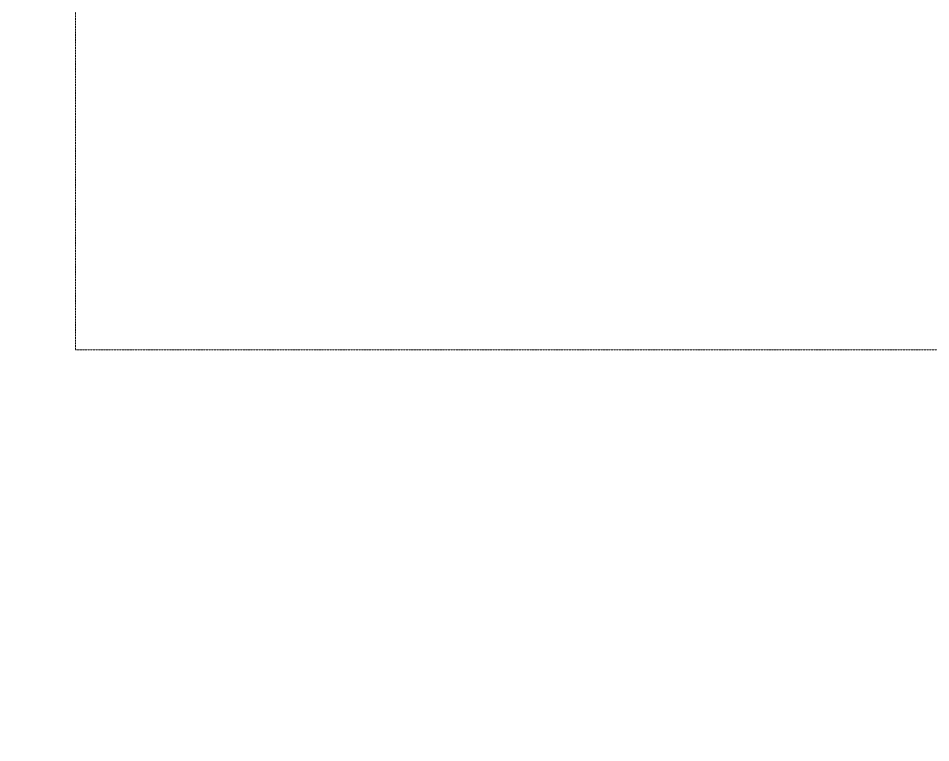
# Model space of a CAD drawing. Header units: millimetres. Extents: x 26027 to 581921, y 7230 to 233891.
# Drawn here: x 481648 to 484540, y 142646 to 144941 of the extents above; entities that cross this region are included whole.
import ezdxf

# ---------------------------------------------------------------- set-up
doc = ezdxf.new("R2010")
doc.units = ezdxf.units.MM
doc.header["$LTSCALE"] = 5
doc.linetypes.add('HIDDEN2', pattern=[0.1875, 0.125, -0.0625])
doc.layers.add('E-ELEC-EQPM-2', color=85, linetype='Continuous', lineweight=30)
doc.layers.add('Proj', color=252, linetype='HIDDEN2', lineweight=5)
doc.layers.add('EXF', color=7, linetype='Continuous', lineweight=30, true_color=0x4e7e3e)

msp = doc.modelspace()

# ---------------------------------------------------------------- hatches: boundary and pattern name
at = {"layer": 'E-ELEC-EQPM-2'}
h = msp.add_hatch(dxfattribs=at)
h.set_pattern_fill('CROSS', color=85, scale=10)
h.set_pattern_definition([(0, (368880, 104830), (63.5, 63.5), [31.75, -95.25]), (90, (368895.875, 104814.125), (-63.5, 63.5), [31.75, -95.25])])
edge = h.paths.add_edge_path()
edge.add_line((457685.6, 145694.3), (457685.6, 152806.1))
edge.add_line((457685.6, 152806.1), (462487.4, 152806.1))
edge.add_line((462487.4, 152806.1), (462487.4, 145900.9))
edge.add_line((462487.4, 145900.9), (462587.4, 145901.1))
edge.add_line((462587.4, 145901.1), (462587.4, 152806.1))
edge.add_line((462587.4, 152806.1), (464555.9, 152806.1))
edge.add_line((464555.9, 152806.1), (469284.4, 152806.1))
edge.add_line((469284.4, 152806.1), (471903.7, 152806.1))
edge.add_line((471903.7, 152806.1), (471903.7, 142653.2))
edge.add_line((471903.7, 142653.2), (478231.4, 142645.9))
edge.add_line((478231.4, 142645.9), (478231.4, 142845.2))
edge.add_line((478231.4, 142845.2), (472503.7, 142845.2))
edge.add_line((472503.7, 142845.2), (472503.7, 157840))
edge.add_line((472503.7, 157840), (472504, 159009.2))
edge.add_line((472504, 159009.2), (479768.6, 159009.2))
edge.add_line((479768.6, 159009.2), (479768.6, 159109.2))
edge.add_line((479768.6, 159109.2), (472503.7, 159109.2))
edge.add_line((472503.7, 159109.2), (472503.7, 169315.6))
edge.add_line((472503.7, 169315.6), (478921.1, 169315.6))
edge.add_line((478921.1, 169315.6), (484286.4, 169315.6))
edge.add_line((484286.4, 169315.6), (484286.4, 166351.2))
edge.add_line((484286.4, 166351.2), (484486.4, 166351.2))
edge.add_line((484486.4, 166351.2), (484486.4, 169515.6))
edge.add_line((484486.4, 169515.6), (479083.8, 169515.6))
edge.add_line((479083.8, 169515.6), (479083.8, 190946.9))
edge.add_line((479083.8, 190946.9), (479083.8, 191341.6))
edge.add_line((479083.8, 191341.6), (478883.8, 191341.6))
edge.add_line((478883.8, 191341.6), (478883.8, 195124.3))
edge.add_line((478883.8, 195124.3), (477262.4, 195124.3))
edge.add_line((477262.4, 195124.3), (477262.4, 205421.2))
edge.add_line((477262.4, 205421.2), (474368, 205421.2))
edge.add_line((474368, 205421.2), (469356.9, 205421.2))
edge.add_line((469356.9, 205421.2), (469256.9, 205421.2))
edge.add_line((469256.9, 205421.2), (469256.9, 204391.3))
edge.add_line((469256.9, 204391.3), (469856.9, 204391.3))
edge.add_line((469856.9, 204391.3), (469856.9, 204821.2))
edge.add_line((469856.9, 204821.2), (471179.3, 204821.2))
edge.add_line((471179.3, 204821.2), (471179.3, 204391.3))
edge.add_line((471179.3, 204391.3), (471779.3, 204391.3))
edge.add_line((471779.3, 204391.3), (471779.3, 204821.2))
edge.add_line((471779.3, 204821.2), (476662.4, 204821.2))
edge.add_line((476662.4, 204821.2), (476662.4, 194457.6))
edge.add_line((476662.4, 194457.6), (478283.8, 194457.6))
edge.add_line((478283.8, 194457.6), (478283.8, 169915.6))
edge.add_line((478283.8, 169915.6), (471903.7, 169915.6))
edge.add_line((471903.7, 169915.6), (471903.7, 159212))
edge.add_line((471903.7, 159212), (470513.7, 159212))
edge.add_line((470513.7, 159212), (470513.7, 159112))
edge.add_line((470513.7, 159112), (471903.7, 159112))
edge.add_line((471903.7, 159112), (471903.7, 153006.1))
edge.add_line((471903.7, 153006.1), (462587.4, 153006.1))
edge.add_line((462587.4, 153006.1), (462487.4, 152906.1))
edge.add_line((462487.4, 152906.1), (457585.6, 152906.1))
edge.add_line((457585.6, 152906.1), (457585.6, 145694.3))
at = {"layer": 'EXF'}
h = msp.add_hatch(dxfattribs=at)
h.set_pattern_fill('CROSS', color=256, scale=10)
edge = h.paths.add_edge_path()
edge.add_line((464555.9, 152806.1), (469284.4, 152806.1))
edge.add_line((469284.4, 152806.1), (471903.7, 152806.1))
edge.add_line((471903.7, 152806.1), (471903.7, 142653.2))
edge.add_line((471903.7, 142653.2), (478231.4, 142645.9))
edge.add_line((478231.4, 142645.9), (478231.4, 142845.2))
edge.add_line((478231.4, 142845.2), (472503.7, 142845.2))
edge.add_line((472503.7, 142845.2), (472503.7, 157840))
edge.add_line((472503.7, 157840), (472504, 159009.2))
edge.add_line((472504, 159009.2), (479768.6, 159009.2))
edge.add_line((479768.6, 159009.2), (479768.6, 159109.2))
edge.add_line((479768.6, 159109.2), (472503.7, 159109.2))
edge.add_line((472503.7, 159109.2), (472503.7, 169315.6))
edge.add_line((472503.7, 169315.6), (478921.1, 169315.6))
edge.add_line((478921.1, 169315.6), (484286.4, 169315.6))
edge.add_line((484286.4, 169315.6), (484286.4, 166351.2))
edge.add_line((484286.4, 166351.2), (484486.4, 166351.2))
edge.add_line((484486.4, 166351.2), (484486.4, 169515.6))
edge.add_line((484486.4, 169515.6), (479083.8, 169515.6))
edge.add_line((479083.8, 169515.6), (479083.8, 190946.9))
edge.add_line((479083.8, 190946.9), (479083.8, 191341.6))
edge.add_line((479083.8, 191341.6), (478883.8, 191341.6))
edge.add_line((478883.8, 191341.6), (478883.8, 195124.3))
edge.add_line((478883.8, 195124.3), (477262.4, 195124.3))
edge.add_line((477262.4, 195124.3), (477262.4, 205421.2))
edge.add_line((477262.4, 205421.2), (474368, 205421.2))
edge.add_line((474368, 205421.2), (469356.9, 205421.2))
edge.add_line((469356.9, 205421.2), (469256.9, 205421.2))
edge.add_line((469256.9, 205421.2), (469256.9, 204391.3))
edge.add_line((469256.9, 204391.3), (469856.9, 204391.3))
edge.add_line((469856.9, 204391.3), (469856.9, 204821.2))
edge.add_line((469856.9, 204821.2), (471179.3, 204821.2))
edge.add_line((471179.3, 204821.2), (471179.3, 204391.3))
edge.add_line((471179.3, 204391.3), (471779.3, 204391.3))
edge.add_line((471779.3, 204391.3), (471779.3, 204821.2))
edge.add_line((471779.3, 204821.2), (476662.4, 204821.2))
edge.add_line((476662.4, 204821.2), (476662.4, 194457.6))
edge.add_line((476662.4, 194457.6), (478283.8, 194457.6))
edge.add_line((478283.8, 194457.6), (478283.8, 169915.6))
edge.add_line((478283.8, 169915.6), (471903.7, 169915.6))
edge.add_line((471903.7, 169915.6), (471903.7, 159212))
edge.add_line((471903.7, 159212), (470513.7, 159212))
edge.add_line((470513.7, 159212), (470513.7, 159112))
edge.add_line((470513.7, 159112), (471903.7, 159112))
edge.add_line((471903.7, 159112), (471903.7, 153006.1))
edge.add_line((471903.7, 153006.1), (462587.4, 153006.1))

# ---------------------------------------------------------------- linework, layer by layer
at = {"layer": 'Proj', "elevation": 0}
msp.add_lwpolyline([(522806.7, 155200.3), (522806.7, 143890.3), (481830.1, 143890.3), (481830.1, 155200.3)], close=True, dxfattribs=at)

doc.saveas('drawing.dxf')
